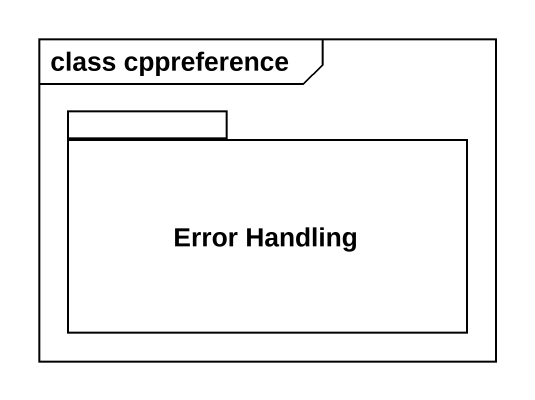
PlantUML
@startuml
mainframe class cppreference
package "Error Handling" as Error_Handling {
}
@enduml
